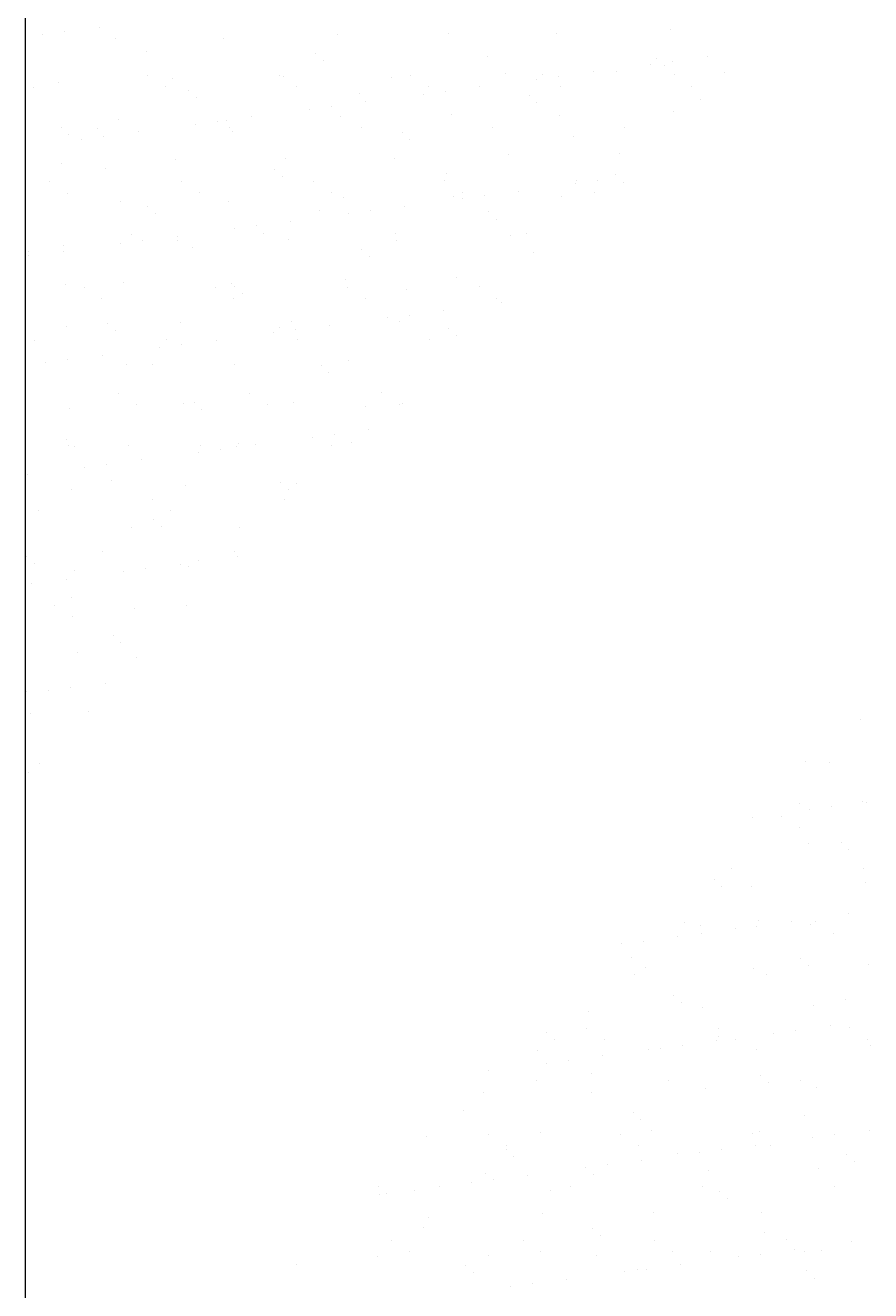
# Model space of a CAD drawing. Header units: inches. Extents: x 8.4 to 50.9, y 14.4 to 39.2.
# Drawn here: x 10.7714 to 10.8714, y 26.0485 to 26.1982 of the extents above; entities that cross this region are included whole.
import ezdxf

# ---------------------------------------------------------------- set-up
doc = ezdxf.new("R2010")
doc.units = ezdxf.units.IN
doc.header["$MEASUREMENT"] = 0
doc.layers.add('02', color=2, linetype='Continuous')

msp = doc.modelspace()

# ---------------------------------------------------------------- linework, layer by layer
at = {"layer": '02'}
for p, q in [((10.7714, 26.34505), (10.7714, 25.7515)), ((10.78012, 26.19794), (10.78012, 26.19794)), ((10.77346, 26.19706), (10.77346, 26.19706)), ((10.77606, 26.1974), (10.77606, 26.1974)), ((10.78206, 26.19664), (10.78206, 26.19664)), ((10.79485, 26.19658), (10.79485, 26.19658)), ((10.80835, 26.19707), (10.80835, 26.19707)), ((10.82144, 26.19723), (10.82144, 26.19723)), ((10.83423, 26.19717), (10.83423, 26.19717)), ((10.84774, 26.19766), (10.84774, 26.19766)), ((10.78569, 26.19507), (10.78569, 26.19507)), ((10.8057, 26.1949), (10.8057, 26.1949)), ((10.80662, 26.19405), (10.80662, 26.19405)), ((10.826, 26.19445), (10.826, 26.19445)), ((10.84536, 26.19358), (10.84536, 26.19358)), ((10.84601, 26.19428), (10.84601, 26.19428)), ((10.84693, 26.19344), (10.84693, 26.19344)), ((10.84796, 26.19392), (10.84796, 26.19392)), ((10.85203, 26.19446), (10.85203, 26.19446)), ((10.78584, 26.19224), (10.78584, 26.19224)), ((10.78882, 26.19195), (10.78882, 26.19195)), ((10.80141, 26.19227), (10.80141, 26.19227)), ((10.80191, 26.19212), (10.80191, 26.19212)), ((10.8147, 26.19206), (10.8147, 26.19206)), ((10.81698, 26.1923), (10.81698, 26.1923)), ((10.8282, 26.19255), (10.8282, 26.19255)), ((10.8319, 26.19181), (10.8319, 26.19181)), ((10.83255, 26.19233), (10.83255, 26.19233)), ((10.8345, 26.19215), (10.8345, 26.19215)), ((10.83857, 26.19269), (10.83857, 26.19269)), ((10.84129, 26.19271), (10.84129, 26.19271)), ((10.84812, 26.19235), (10.84812, 26.19235)), ((10.85408, 26.19265), (10.85408, 26.19265)), ((10.77238, 26.19087), (10.77238, 26.19087)), ((10.77532, 26.19147), (10.77532, 26.19147)), ((10.78795, 26.1909), (10.78795, 26.1909)), ((10.79067, 26.19051), (10.79067, 26.19051)), ((10.80352, 26.19093), (10.80352, 26.19093)), ((10.81909, 26.19095), (10.81909, 26.19095)), ((10.82104, 26.19038), (10.82104, 26.19038)), ((10.82511, 26.19092), (10.82511, 26.19092)), ((10.83466, 26.19098), (10.83466, 26.19098)), ((10.85023, 26.19101), (10.85023, 26.19101)), ((10.79159, 26.18966), (10.79159, 26.18966)), ((10.81097, 26.19007), (10.81097, 26.19007)), ((10.81165, 26.18914), (10.81165, 26.18914)), ((10.81844, 26.19004), (10.81844, 26.19004)), ((10.83098, 26.18989), (10.83098, 26.18989)), ((10.8319, 26.18905), (10.8319, 26.18905)), ((10.85128, 26.18945), (10.85128, 26.18945)), ((10.79819, 26.18737), (10.79819, 26.18737)), ((10.80498, 26.18827), (10.80498, 26.18827)), ((10.80759, 26.18861), (10.80759, 26.18861)), ((10.80867, 26.18743), (10.80867, 26.18743)), ((10.82176, 26.1876), (10.82176, 26.1876)), ((10.83455, 26.18754), (10.83455, 26.18754)), ((10.84805, 26.18802), (10.84805, 26.18802)), ((10.77564, 26.18612), (10.77564, 26.18612)), ((10.77997, 26.18603), (10.77997, 26.18603)), ((10.78237, 26.18701), (10.78237, 26.18701)), ((10.79152, 26.18649), (10.79152, 26.18649)), ((10.79413, 26.18684), (10.79413, 26.18684)), ((10.79516, 26.18695), (10.79516, 26.18695)), ((10.79554, 26.18606), (10.79554, 26.18606)), ((10.81111, 26.18609), (10.81111, 26.18609)), ((10.82668, 26.18612), (10.82668, 26.18612)), ((10.84225, 26.18615), (10.84225, 26.18615)), ((10.77656, 26.18528), (10.77656, 26.18528)), ((10.77807, 26.18472), (10.77807, 26.18472)), ((10.78067, 26.18507), (10.78067, 26.18507)), ((10.78473, 26.1856), (10.78473, 26.1856)), ((10.79594, 26.18568), (10.79594, 26.18568)), ((10.81595, 26.18551), (10.81595, 26.18551)), ((10.81687, 26.18466), (10.81687, 26.18466)), ((10.83625, 26.18506), (10.83625, 26.18506)), ((10.82852, 26.18291), (10.82852, 26.18291)), ((10.84161, 26.18308), (10.84161, 26.18308)), ((10.77563, 26.18183), (10.77563, 26.18183)), ((10.78913, 26.18232), (10.78913, 26.18232)), ((10.80222, 26.18249), (10.80222, 26.18249)), ((10.81501, 26.18242), (10.81501, 26.18242)), ((10.78091, 26.18129), (10.78091, 26.18129)), ((10.80092, 26.18112), (10.80092, 26.18112)), ((10.80184, 26.18027), (10.80184, 26.18027)), ((10.82122, 26.18068), (10.82122, 26.18068)), ((10.83911, 26.17981), (10.83911, 26.17981)), ((10.84123, 26.1805), (10.84123, 26.1805)), ((10.77431, 26.17969), (10.77431, 26.17969)), ((10.77642, 26.17835), (10.77642, 26.17835)), ((10.78988, 26.17972), (10.78988, 26.17972)), ((10.79199, 26.17838), (10.79199, 26.17838)), ((10.80545, 26.17975), (10.80545, 26.17975)), ((10.80756, 26.17841), (10.80756, 26.17841)), ((10.82102, 26.17978), (10.82102, 26.17978)), ((10.82313, 26.17843), (10.82313, 26.17843)), ((10.82972, 26.17858), (10.82972, 26.17858)), ((10.83651, 26.17947), (10.83651, 26.17947)), ((10.83659, 26.17981), (10.83659, 26.17981)), ((10.8387, 26.17846), (10.8387, 26.17846)), ((10.84215, 26.17966), (10.84215, 26.17966)), ((10.78269, 26.17737), (10.78269, 26.17737)), ((10.79548, 26.17731), (10.79548, 26.17731)), ((10.80898, 26.1778), (10.80898, 26.1778)), ((10.82207, 26.17797), (10.82207, 26.17797)), ((10.82305, 26.1777), (10.82305, 26.1777)), ((10.82565, 26.17804), (10.82565, 26.17804)), ((10.83486, 26.1779), (10.83486, 26.1779)), ((10.78589, 26.17673), (10.78589, 26.17673)), ((10.78681, 26.17588), (10.78681, 26.17588)), ((10.80619, 26.17629), (10.80619, 26.17629)), ((10.80959, 26.17593), (10.80959, 26.17593)), ((10.8122, 26.17627), (10.8122, 26.17627)), ((10.81626, 26.17681), (10.81626, 26.17681)), ((10.8262, 26.17612), (10.8262, 26.17612)), ((10.79613, 26.17416), (10.79613, 26.17416)), ((10.79874, 26.1745), (10.79874, 26.1745)), ((10.8028, 26.17503), (10.8028, 26.17503)), ((10.82712, 26.17527), (10.82712, 26.17527)), ((10.78268, 26.17238), (10.78268, 26.17238)), ((10.78401, 26.17351), (10.78401, 26.17351)), ((10.78528, 26.17273), (10.78528, 26.17273)), ((10.78934, 26.17326), (10.78934, 26.17326)), ((10.78945, 26.17269), (10.78945, 26.17269)), ((10.79958, 26.17354), (10.79958, 26.17354)), ((10.80254, 26.17285), (10.80254, 26.17285)), ((10.81515, 26.17357), (10.81515, 26.17357)), ((10.81533, 26.17279), (10.81533, 26.17279)), ((10.82883, 26.17328), (10.82883, 26.17328)), ((10.83072, 26.1736), (10.83072, 26.1736)), ((10.77178, 26.1715), (10.77178, 26.1715)), ((10.77182, 26.17095), (10.77182, 26.17095)), ((10.77588, 26.17149), (10.77588, 26.17149)), ((10.77595, 26.1722), (10.77595, 26.1722)), ((10.79116, 26.1719), (10.79116, 26.1719)), ((10.81117, 26.17173), (10.81117, 26.17173)), ((10.81209, 26.17088), (10.81209, 26.17088)), ((10.83147, 26.17129), (10.83147, 26.17129)), ((10.8093, 26.16816), (10.8093, 26.16816)), ((10.82239, 26.16833), (10.82239, 26.16833)), ((10.77613, 26.16751), (10.77613, 26.16751)), ((10.77835, 26.16717), (10.77835, 26.16717)), ((10.783, 26.16774), (10.783, 26.16774)), ((10.79392, 26.1672), (10.79392, 26.1672)), ((10.79579, 26.16768), (10.79579, 26.16768)), ((10.79614, 26.16734), (10.79614, 26.16734)), ((10.79706, 26.16649), (10.79706, 26.16649)), ((10.80949, 26.16723), (10.80949, 26.16723)), ((10.81644, 26.1669), (10.81644, 26.1669)), ((10.82506, 26.16726), (10.82506, 26.16726)), ((10.78045, 26.16583), (10.78045, 26.16583)), ((10.79602, 26.16586), (10.79602, 26.16586)), ((10.8116, 26.16588), (10.8116, 26.16588)), ((10.82717, 26.16591), (10.82717, 26.16591)), ((10.82766, 26.16536), (10.82766, 26.16536)), ((10.8142, 26.16359), (10.8142, 26.16359)), ((10.81681, 26.16393), (10.81681, 26.16393)), ((10.82087, 26.16447), (10.82087, 26.16447)), ((10.77626, 26.16256), (10.77626, 26.16256)), ((10.7811, 26.16295), (10.7811, 26.16295)), ((10.78203, 26.16211), (10.78203, 26.16211)), ((10.78976, 26.16305), (10.78976, 26.16305)), ((10.80141, 26.16251), (10.80141, 26.16251)), ((10.80285, 26.16322), (10.80285, 26.16322)), ((10.80335, 26.16216), (10.80335, 26.16216)), ((10.80741, 26.16269), (10.80741, 26.16269)), ((10.81564, 26.16316), (10.81564, 26.16316)), ((10.82141, 26.16234), (10.82141, 26.16234)), ((10.77247, 26.16096), (10.77247, 26.16096)), ((10.78804, 26.16099), (10.78804, 26.16099)), ((10.78989, 26.16039), (10.78989, 26.16039)), ((10.79395, 26.16092), (10.79395, 26.16092)), ((10.80074, 26.16182), (10.80074, 26.16182)), ((10.80362, 26.16102), (10.80362, 26.16102)), ((10.81919, 26.16105), (10.81919, 26.16105)), ((10.82234, 26.16149), (10.82234, 26.16149)), ((10.78049, 26.15915), (10.78049, 26.15915)), ((10.78729, 26.16005), (10.78729, 26.16005)), ((10.77383, 26.15827), (10.77383, 26.15827)), ((10.77643, 26.15862), (10.77643, 26.15862)), ((10.78332, 26.1581), (10.78332, 26.1581)), ((10.78638, 26.15812), (10.78638, 26.15812)), ((10.79611, 26.15804), (10.79611, 26.15804)), ((10.80638, 26.15795), (10.80638, 26.15795)), ((10.80961, 26.15853), (10.80961, 26.15853)), ((10.80731, 26.1571), (10.80731, 26.1571)), ((10.78238, 26.15465), (10.78238, 26.15465)), ((10.79795, 26.15468), (10.79795, 26.15468)), ((10.81353, 26.15471), (10.81353, 26.15471)), ((10.77658, 26.15293), (10.77658, 26.15293)), ((10.78449, 26.15331), (10.78449, 26.15331)), ((10.79008, 26.15342), (10.79008, 26.15342)), ((10.79135, 26.15356), (10.79135, 26.15356)), ((10.80006, 26.15334), (10.80006, 26.15334)), ((10.80317, 26.15358), (10.80317, 26.15358)), ((10.81166, 26.15312), (10.81166, 26.15312)), ((10.81563, 26.15336), (10.81563, 26.15336)), ((10.81596, 26.15352), (10.81596, 26.15352)), ((10.79227, 26.15272), (10.79227, 26.15272)), ((10.81202, 26.15036), (10.81202, 26.15036)), ((10.77632, 26.14917), (10.77632, 26.14917)), ((10.77651, 26.14844), (10.77651, 26.14844)), ((10.78363, 26.14847), (10.78363, 26.14847)), ((10.79208, 26.14847), (10.79208, 26.14847)), ((10.79642, 26.14841), (10.79642, 26.14841)), ((10.79662, 26.14873), (10.79662, 26.14873)), ((10.79856, 26.14858), (10.79856, 26.14858)), ((10.80535, 26.14948), (10.80535, 26.14948)), ((10.80765, 26.1485), (10.80765, 26.1485)), ((10.80796, 26.14982), (10.80796, 26.14982)), ((10.80993, 26.1489), (10.80993, 26.1489)), ((10.77724, 26.14833), (10.77724, 26.14833)), ((10.7919, 26.14771), (10.7919, 26.14771)), ((10.7945, 26.14805), (10.7945, 26.14805)), ((10.77844, 26.14593), (10.77844, 26.14593)), ((10.78104, 26.14628), (10.78104, 26.14628)), ((10.7851, 26.14681), (10.7851, 26.14681)), ((10.77165, 26.14504), (10.77165, 26.14504)), ((10.78159, 26.14434), (10.78159, 26.14434)), ((10.8016, 26.14417), (10.8016, 26.14417)), ((10.80348, 26.14395), (10.80348, 26.14395)), ((10.77689, 26.1433), (10.77689, 26.1433)), ((10.79039, 26.14378), (10.79039, 26.14378)), ((10.80252, 26.14332), (10.80252, 26.14332)), ((10.78642, 26.14213), (10.78642, 26.14213)), ((10.80199, 26.14216), (10.80199, 26.14216)), ((10.77296, 26.14076), (10.77296, 26.14076)), ((10.78657, 26.13978), (10.78657, 26.13978)), ((10.78853, 26.14079), (10.78853, 26.14079)), ((10.78395, 26.13884), (10.78395, 26.13884)), ((10.78749, 26.13894), (10.78749, 26.13894)), ((10.79674, 26.13878), (10.79674, 26.13878)), ((10.77154, 26.13539), (10.77154, 26.13539)), ((10.78055, 26.13592), (10.78055, 26.13592)), ((10.79184, 26.13495), (10.79184, 26.13495)), ((10.79612, 26.13595), (10.79612, 26.13595)), ((10.79651, 26.13537), (10.79651, 26.13537)), ((10.77246, 26.13455), (10.77246, 26.13455)), ((10.7772, 26.13366), (10.7772, 26.13366)), ((10.78305, 26.1336), (10.78305, 26.1336)), ((10.78565, 26.13394), (10.78565, 26.13394)), ((10.78971, 26.13447), (10.78971, 26.13447)), ((10.79071, 26.13415), (10.79071, 26.13415)), ((10.77219, 26.13217), (10.77219, 26.13217)), ((10.77626, 26.1327), (10.77626, 26.1327)), ((10.77681, 26.13056), (10.77681, 26.13056)), ((10.77489, 26.12958), (10.77489, 26.12958)), ((10.78426, 26.1292), (10.78426, 26.1292)), ((10.79046, 26.12961), (10.79046, 26.12961)), ((10.777, 26.12824), (10.777, 26.12824)), ((10.78179, 26.126), (10.78179, 26.126)), ((10.78271, 26.12516), (10.78271, 26.12516)), ((10.77752, 26.12403), (10.77752, 26.12403)), ((10.78459, 26.1234), (10.78459, 26.1234)), ((10.78087, 26.12036), (10.78087, 26.12036)), ((10.77149, 26.1194), (10.77149, 26.1194)), ((10.7742, 26.11948), (10.7742, 26.11948)), ((10.7768, 26.11983), (10.7768, 26.11983)), ((10.77893, 26.11706), (10.77893, 26.11706)), ((10.77203, 26.11678), (10.77203, 26.11678)), ((10.87011, 26.11606), (10.87011, 26.11606)), ((10.86366, 26.11112), (10.86366, 26.11112)), ((10.86648, 26.11102), (10.86648, 26.11102)), ((10.77181, 26.10977), (10.77181, 26.10977)), ((10.77306, 26.11085), (10.77306, 26.11085)), ((10.8629, 26.10616), (10.8629, 26.10616)), ((10.86417, 26.10544), (10.86417, 26.10544)), ((10.86677, 26.10578), (10.86677, 26.10578)), ((10.87042, 26.10643), (10.87042, 26.10643)), ((10.87084, 26.10632), (10.87084, 26.10632)), ((10.85738, 26.10454), (10.85738, 26.10454)), ((10.86082, 26.10468), (10.86082, 26.10468)), ((10.86293, 26.10334), (10.86293, 26.10334)), ((10.86397, 26.10148), (10.86397, 26.10148)), ((10.86787, 26.1016), (10.86787, 26.1016)), ((10.86879, 26.10076), (10.86879, 26.10076)), ((10.85495, 26.09847), (10.85495, 26.09847)), ((10.87052, 26.0985), (10.87052, 26.0985)), ((10.85284, 26.09722), (10.85284, 26.09722)), ((10.85376, 26.09637), (10.85376, 26.09637)), ((10.85723, 26.09631), (10.85723, 26.09631)), ((10.87074, 26.0968), (10.87074, 26.0968)), ((10.86878, 26.0931), (10.86878, 26.0931)), ((10.84929, 26.09213), (10.84929, 26.09213)), ((10.8512, 26.09168), (10.8512, 26.09168)), ((10.85792, 26.09167), (10.85792, 26.09167)), ((10.85811, 26.09238), (10.85811, 26.09238)), ((10.86199, 26.09221), (10.86199, 26.09221)), ((10.86429, 26.09185), (10.86429, 26.09185)), ((10.86486, 26.09216), (10.86486, 26.09216)), ((10.84853, 26.09043), (10.84853, 26.09043)), ((10.85139, 26.09079), (10.85139, 26.09079)), ((10.85532, 26.09133), (10.85532, 26.09133)), ((10.86697, 26.09082), (10.86697, 26.09082)), ((10.84186, 26.08956), (10.84186, 26.08956)), ((10.84447, 26.0899), (10.84447, 26.0899)), ((10.84308, 26.088), (10.84308, 26.088)), ((10.86309, 26.08782), (10.86309, 26.08782)), ((10.87105, 26.08716), (10.87105, 26.08716)), ((10.84341, 26.08593), (10.84341, 26.08593)), ((10.84476, 26.08674), (10.84476, 26.08674)), ((10.85755, 26.08668), (10.85755, 26.08668)), ((10.85899, 26.08595), (10.85899, 26.08595)), ((10.86401, 26.08698), (10.86401, 26.08698)), ((10.84806, 26.08344), (10.84806, 26.08344)), ((10.84898, 26.08259), (10.84898, 26.08259)), ((10.86836, 26.08299), (10.86836, 26.08299)), ((10.83801, 26.08156), (10.83801, 26.08156)), ((10.85152, 26.08205), (10.85152, 26.08205)), ((10.8646, 26.08222), (10.8646, 26.08222)), ((10.83775, 26.07958), (10.83775, 26.07958)), ((10.85332, 26.07961), (10.85332, 26.07961)), ((10.8666, 26.07987), (10.8666, 26.07987)), ((10.8689, 26.07964), (10.8689, 26.07964)), ((10.83303, 26.07905), (10.83303, 26.07905)), ((10.83395, 26.0782), (10.83395, 26.0782)), ((10.83986, 26.07824), (10.83986, 26.07824)), ((10.85314, 26.07809), (10.85314, 26.07809)), ((10.85333, 26.07861), (10.85333, 26.07861)), ((10.85543, 26.07827), (10.85543, 26.07827)), ((10.85993, 26.07899), (10.85993, 26.07899)), ((10.86253, 26.07933), (10.86253, 26.07933)), ((10.871, 26.0783), (10.871, 26.0783)), ((10.83198, 26.07694), (10.83198, 26.07694)), ((10.84507, 26.0771), (10.84507, 26.0771)), ((10.84647, 26.07722), (10.84647, 26.07722)), ((10.84908, 26.07756), (10.84908, 26.07756)), ((10.85786, 26.07704), (10.85786, 26.07704)), ((10.87136, 26.07753), (10.87136, 26.07753)), ((10.83301, 26.07545), (10.83301, 26.07545)), ((10.83562, 26.07579), (10.83562, 26.07579)), ((10.83968, 26.07632), (10.83968, 26.07632)), ((10.82622, 26.07455), (10.82622, 26.07455)), ((10.8383, 26.07422), (10.8383, 26.07422)), ((10.85831, 26.07405), (10.85831, 26.07405)), ((10.83188, 26.07338), (10.83188, 26.07338)), ((10.84745, 26.07341), (10.84745, 26.07341)), ((10.85183, 26.07241), (10.85183, 26.07241)), ((10.85923, 26.0732), (10.85923, 26.0732)), ((10.86302, 26.07343), (10.86302, 26.07343)), ((10.86492, 26.07258), (10.86492, 26.07258)), ((10.82554, 26.07199), (10.82554, 26.07199)), ((10.83833, 26.07193), (10.83833, 26.07193)), ((10.82327, 26.06983), (10.82327, 26.06983)), ((10.84328, 26.06966), (10.84328, 26.06966)), ((10.86358, 26.06922), (10.86358, 26.06922)), ((10.8442, 26.06881), (10.8442, 26.06881)), ((10.81879, 26.06682), (10.81879, 26.06682)), ((10.82622, 26.06704), (10.82622, 26.06704)), ((10.8323, 26.0673), (10.8323, 26.0673)), ((10.84179, 26.06706), (10.84179, 26.06706)), ((10.84539, 26.06747), (10.84539, 26.06747)), ((10.85736, 26.06709), (10.85736, 26.06709)), ((10.85818, 26.06741), (10.85818, 26.06741)), ((10.86454, 26.06665), (10.86454, 26.06665)), ((10.86714, 26.06699), (10.86714, 26.06699)), ((10.87121, 26.06753), (10.87121, 26.06753)), ((10.82825, 26.06527), (10.82825, 26.06527)), ((10.82833, 26.06569), (10.82833, 26.06569)), ((10.8439, 26.06572), (10.8439, 26.06572)), ((10.84855, 26.06483), (10.84855, 26.06483)), ((10.85108, 26.06488), (10.85108, 26.06488)), ((10.85369, 26.06522), (10.85369, 26.06522)), ((10.85775, 26.06576), (10.85775, 26.06576)), ((10.85947, 26.06575), (10.85947, 26.06575)), ((10.86856, 26.06465), (10.86856, 26.06465)), ((10.82917, 26.06442), (10.82917, 26.06442)), ((10.83762, 26.06311), (10.83762, 26.06311)), ((10.84023, 26.06345), (10.84023, 26.06345)), ((10.84429, 26.06398), (10.84429, 26.06398)), ((10.86948, 26.06381), (10.86948, 26.06381)), ((10.82585, 26.06236), (10.82585, 26.06236)), ((10.82677, 26.06168), (10.82677, 26.06168)), ((10.83083, 26.06221), (10.83083, 26.06221)), ((10.83864, 26.06229), (10.83864, 26.06229)), ((10.85215, 26.06278), (10.85215, 26.06278)), ((10.86523, 26.06295), (10.86523, 26.06295)), ((10.81322, 26.06088), (10.81322, 26.06088)), ((10.81737, 26.06044), (10.81737, 26.06044)), ((10.82035, 26.06083), (10.82035, 26.06083)), ((10.82417, 26.06133), (10.82417, 26.06133)), ((10.83352, 26.06044), (10.83352, 26.06044)), ((10.83592, 26.06086), (10.83592, 26.06086)), ((10.85149, 26.06089), (10.85149, 26.06089)), ((10.85353, 26.06027), (10.85353, 26.06027)), ((10.86706, 26.06091), (10.86706, 26.06091)), ((10.81331, 26.05991), (10.81331, 26.05991)), ((10.81414, 26.06004), (10.81414, 26.06004)), ((10.85445, 26.05942), (10.85445, 26.05942)), ((10.81911, 26.05718), (10.81911, 26.05718)), ((10.83261, 26.05767), (10.83261, 26.05767)), ((10.8457, 26.05783), (10.8457, 26.05783)), ((10.85849, 26.05777), (10.85849, 26.05777)), ((10.81849, 26.05605), (10.81849, 26.05605)), ((10.83849, 26.05588), (10.83849, 26.05588)), ((10.81469, 26.05449), (10.81469, 26.05449)), ((10.83026, 26.05452), (10.83026, 26.05452)), ((10.83942, 26.05503), (10.83942, 26.05503)), ((10.84583, 26.05454), (10.84583, 26.05454)), ((10.8588, 26.05544), (10.8588, 26.05544)), ((10.8614, 26.05457), (10.8614, 26.05457)), ((10.86915, 26.05431), (10.86915, 26.05431)), ((10.8168, 26.05314), (10.8168, 26.05314)), ((10.82617, 26.05272), (10.82617, 26.05272)), ((10.83237, 26.05317), (10.83237, 26.05317)), ((10.83896, 26.05266), (10.83896, 26.05266)), ((10.84794, 26.0532), (10.84794, 26.0532)), ((10.85246, 26.05315), (10.85246, 26.05315)), ((10.8583, 26.05288), (10.8583, 26.05288)), ((10.86236, 26.05342), (10.86236, 26.05342)), ((10.86351, 26.05323), (10.86351, 26.05323)), ((10.86555, 26.05331), (10.86555, 26.05331)), ((10.80346, 26.05166), (10.80346, 26.05166)), ((10.81308, 26.05255), (10.81308, 26.05255)), ((10.82346, 26.05149), (10.82346, 26.05149)), ((10.8489, 26.05165), (10.8489, 26.05165)), ((10.85569, 26.05254), (10.85569, 26.05254)), ((10.82439, 26.05065), (10.82439, 26.05065)), ((10.83544, 26.04987), (10.83544, 26.04987)), ((10.84223, 26.05077), (10.84223, 26.05077)), ((10.84377, 26.05105), (10.84377, 26.05105)), ((10.84484, 26.05111), (10.84484, 26.05111)), ((10.86377, 26.05088), (10.86377, 26.05088)), ((10.86469, 26.05003), (10.86469, 26.05003)), ((10.82878, 26.049), (10.82878, 26.049)), ((10.83138, 26.04934), (10.83138, 26.04934))]:
    msp.add_line(p, q, dxfattribs=at)

doc.saveas('drawing.dxf')
